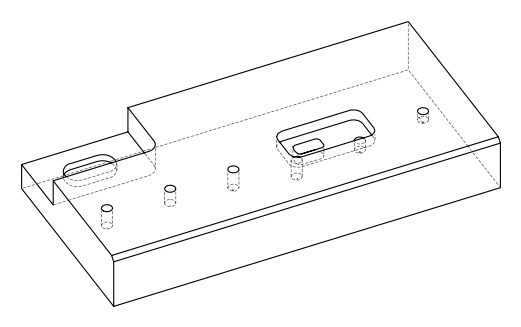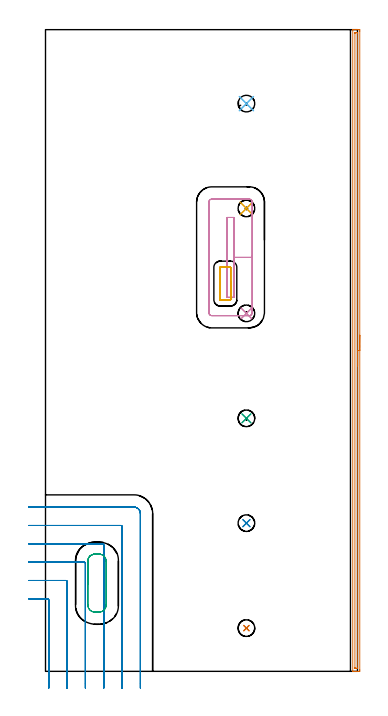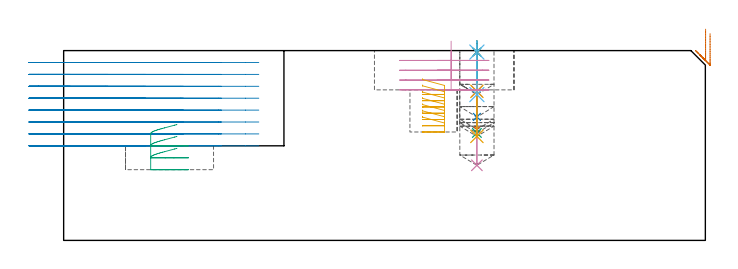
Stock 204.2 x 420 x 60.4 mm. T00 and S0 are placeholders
(PLAN: 17 operations, 4 tool changes, 26.8 min)
(1 SPOT_DRILL | STEP1POCKET | NXT0321_9005460120000 | 0.03 min | 1 mm3)
(2 SPOT_DRILL_1 | STEP1POCKET_1 | NXT0321_9005460120000 | 0.03 min | 4 mm3)
(3 SPOT_DRILL_2 | STEP1POCKET_2 | NXT0321_9005460120000 | 0.03 min | 0 mm3)
(4 SPOT_DRILL_3 | STEP1POCKET_3 | NXT0321_9005460120000 | 0.03 min | 1305 mm3)
(5 SPOT_DRILL_4 | STEP1POCKET_4 | NXT0321_9005460120000 | 0.03 min | 1305 mm3)
(6 SPOT_DRILL_5 | STEP1POCKET_5 | NXT0321_9005460120000 | 0.03 min | 2 mm3)
(7 DRILL_BLIND_HOLE_INTO_CENTER | STEP1POCKET | UGT0301_221 | 0.11 min | 2128 mm3)
(8 DRILL_BLIND_HOLE_INTO_CENTER_1 | STEP1POCKET_1 | UGT0301_221 | 0.09 min | 1755 mm3)
(9 DRILL_BLIND_HOLE_INTO_CENTER_2 | STEP1POCKET_2 | UGT0301_221 | 0.11 min | 2230 mm3)
(10 DRILL_BLIND_HOLE_INTO_CENTER_3 | STEP1POCKET_3 | UGT0301_221 | 0.11 min | 2102 mm3)
(11 DRILL_BLIND_HOLE_INTO_CENTER_4 | STEP1POCKET_4 | UGT0301_221 | 0.07 min | 1245 mm3)
(12 DRILL_BLIND_HOLE_INTO_CENTER_5 | STEP1POCKET_5 | UGT0301_221 | 0.07 min | 1097 mm3)
(13 AREA_MILL | FG_CHAMFER_SURFACE | UGT0205_001 | 6.89 min | 4443 mm3)
(14 MILL_CORNER_NOTCH_RECTANGULAR | CORNER_NOTCH_RECTANGULAR | UGT0201_008 | Follow Part, ap 4, ae 75% | 13.88 min | 244368 mm3)
(15 MILL_RECTANGULAR_POCKET | POCKET_RECTANGULAR_STRAIGHT | UGT0201_008 | Follow Part, ap 4, ae 75% | 0.88 min | 10457 mm3)
(16 MILL_RECTANGULAR_POCKET_1 | POCKET_RECTANGULAR_STRAIGHT_1 | UGT0201_008 | Follow Part, ap 4, ae 75% | 3.05 min | 47393 mm3)
(17 MILL_RECTANGULAR_POCKET_2 | POCKET_RECTANGULAR_STRAIGHT_2 | UGT0201_126 | Follow Part, ap 2, ae 75% | 1.36 min | 5714 mm3)
(TOOL NXT0321_9005460120000 | NC Spot Drill, 142deg, 12mm, Carbide, Uncoated | D12 PA142 FL30 Z2)
(TOOL UGT0301_221 | Twist Drill 10.9 mm | D10.9 PA118 FL92 Z2)
(TOOL UGT0205_001 | Chamfer Mill 20 x 3 x 45 deg. | D20 FL50 Z2)
(TOOL UGT0201_008 | End Mill 16 mm | D16 FL32 Z4)
(TOOL UGT0201_126 | Carbide End Mill 8.0 | D8 FL15 Z4)
(OP 1 SPOT_DRILL)
G17 G21 G94 G90
T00 M6
G54
G17 G0 G90 X131.5 Y28.3 S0 M3
G43 Z70.4 H0
G94 G81 G98 Z59.931 F250. R63.4
G80
M5
M2
(OP 2 SPOT_DRILL_1)
G17 G21 G94 G90
T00 M6
G54
G17 G0 G90 X131.5 Y97. S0 M3
G43 Z70.4 H0
G94 G81 G98 Z59.931 F250. R63.4
G80
M5
M2
(OP 3 SPOT_DRILL_2)
G17 G21 G94 G90
T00 M6
G54
G17 G0 G90 X131.5 Y165.6 S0 M3
G43 Z70.4 H0
G94 G81 G98 Z59.931 F250. R63.4
G80
M5
M2
(OP 4 SPOT_DRILL_3)
G17 G21 G94 G90
T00 M6
G54
G17 G0 G90 X131.5 Y234.3 S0 M3
G43 Z70.4 H0
G94 G81 G98 Z47.431 F250. R50.9
G80
M5
M2
(OP 5 SPOT_DRILL_4)
G17 G21 G94 G90
T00 M6
G54
G17 G0 G90 X131.5 Y303. S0 M3
G43 Z70.4 H0
G94 G81 G98 Z47.431 F250. R50.9
G80
M5
M2
(OP 6 SPOT_DRILL_5)
G17 G21 G94 G90
T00 M6
G54
G17 G0 G90 X131.5 Y371.6 S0 M3
G43 Z70.4 H0
G94 G81 G98 Z59.931 F250. R63.4
G80
M5
M2
(OP 7 DRILL_BLIND_HOLE_INTO_CENTER)
G17 G21 G94 G90
T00 M6
G54
G17 G0 G90 X131.5 Y28.3 S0 M3
G43 Z70.4 H0
G94 G81 G98 Z35.3 F250. R62.4
G80
M5
M2
(OP 8 DRILL_BLIND_HOLE_INTO_CENTER_1)
G17 G21 G94 G90
T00 M6
G54
G17 G0 G90 X131.5 Y97. S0 M3
G43 Z70.4 H0
G94 G81 G98 Z39.3 F250. R62.4
G80
M5
M2
(OP 9 DRILL_BLIND_HOLE_INTO_CENTER_2)
G17 G21 G94 G90
T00 M6
G54
G17 G0 G90 X131.5 Y165.6 S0 M3
G43 Z70.4 H0
G94 G81 G98 Z34.2 F250. R62.4
G80
M5
M2
(OP 10 DRILL_BLIND_HOLE_INTO_CENTER_3)
G17 G21 G94 G90
T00 M6
G54
G17 G0 G90 X131.5 Y234.3 S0 M3
G43 Z70.4 H0
G94 G81 G98 Z23.9 F250. R49.9
G80
M5
M2
(OP 11 DRILL_BLIND_HOLE_INTO_CENTER_4)
G17 G21 G94 G90
T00 M6
G54
G17 G0 G90 X131.5 Y303. S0 M3
G43 Z70.4 H0
G94 G81 G98 Z33.1 F250. R49.9
G80
M5
M2
(OP 12 DRILL_BLIND_HOLE_INTO_CENTER_5)
G17 G21 G94 G90
T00 M6
G54
G17 G0 G90 X131.5 Y371.6 S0 M3
G43 Z70.4 H0
G94 G81 G98 Z46.4 F250. R62.4
G80
M5
M2
(OP 13 AREA_MILL)
G17 G21 G94 G90
T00 M6
G54
G17 G0 G90 X205.7 Y220. S1061 M3
G43 Z70.4 H0
Z65.8
G94 G1 Y219.962 Z64.928 F250.
Y219.848 Z64.063
Y219.659 Z63.212
Y219.397 Z62.38
Y219.063 Z61.574
Y218.66 Z60.8
Y218.192 Z60.064
Y217.66 Z59.372
Y217.071 Z58.729
Y216.428 Z58.14
Y215.736 Z57.608
Y215. Z57.14
Y214.226 Z56.737
Y213.42 Z56.403
Y212.588 Z56.141
Y211.736 Z55.952
Y210.872 Z55.838
Y210. Z55.8
Y0.975
X205.699 Y0.612 Z55.801
X205.694 Y0.088 Z55.803
X205.691 Y0.008 Z55.805
X205.174 Y0. Z56.322
X204.895 Z56.601
X204.287 Z57.207
X203.729 Z57.768
X203.4 Z58.096
X202.842 Z58.654
X202.513 Z58.982
X201.856 Z59.643
X201.49 Z60.009
X201.131 Z60.36
X201.103 Y0.009 Z60.388
X201.1 Y0.165 Z60.4
Y419.835
X201.103 Y419.991 Z60.388
X201.131 Y420. Z60.36
X201.49 Z60.01
X201.856 Z59.643
X202.513 Z58.982
X203.729 Z57.768
X204.287 Z57.207
X204.895 Z56.601
X205.174 Y419.997 Z56.322
X205.691 Y419.992 Z55.805
X205.694 Y419.912 Z55.803
X205.699 Y419.388 Z55.801
X205.7 Y418.858 Z55.8
Y210.
X204.286 Z57.214
Y2.399
X204.284 Y2.175 Z57.216
X204.282 Y2.064 Z57.218
X204.279 Y2.017 Z57.221
X204.19 Y2.01 Z57.31
X203.793 Y2.002 Z57.707
X203.4 Y2. Z58.1
X202.908 Y2.001 Z58.592
X202.655 Y2.005 Z58.845
X202.553 Y2.01 Z58.947
X202.521 Y2.017 Z58.979
X202.519 Y2.064 Z58.981
X202.516 Y2.175 Z58.984
X202.514 Y2.397 Z58.986
Y417.601
X202.516 Y417.825 Z58.984
X202.518 Y417.936 Z58.982
X202.521 Y417.983 Z58.979
X202.611 Y417.99 Z58.89
X203.007 Y417.998 Z58.493
X203.4 Y418. Z58.1
X203.892 Y417.999 Z57.608
X204.145 Y417.995 Z57.355
X204.247 Y417.99 Z57.253
X204.279 Y417.983 Z57.221
X204.282 Y417.936 Z57.218
X204.284 Y417.825 Z57.216
X204.286 Y417.603 Z57.214
Y210.
Y209.128 Z57.252
Y208.264 Z57.366
Y207.412 Z57.555
Y206.58 Z57.817
Y205.774 Z58.151
Y205. Z58.554
Y204.264 Z59.023
Y203.572 Z59.554
Y202.929 Z60.143
Y202.34 Z60.786
Y201.808 Z61.478
Y201.34 Z62.214
Y200.937 Z62.988
Y200.603 Z63.794
Y200.341 Z64.626
Y200.152 Z65.478
Y200.038 Z66.343
Y200. Z67.214
G0 Z70.4
M5
M2
(OP 14 MILL_CORNER_NOTCH_RECTANGULAR)
G17 G21 G94 G90
T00 M6
G54
G17 G0 G90 X2.1 Y-11. S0 M3
G43 Z70.4 H0
Z56.612
G94 G1 Y-8. F250.
Y46.706 F500.
G3 X1.306 Y47.5 R0.8
G1 X-8.
X-11. F250.
G0 Z70.4
X14.1 Y-11.
Z56.612
G1 Y-8.
Y58.705 F500.
G3 X13.305 Y59.5 R0.8
G1 X-8.
X-11. F250.
G0 Z70.4
X26.1 Y-11.
Z56.612
G1 Y-8.
Y70.705 F500.
G3 X25.305 Y71.5 R0.8
G1 X-8.
X-11. F250.
G0 Z70.4
X38.1 Y-11.
Z56.612
G1 Y-8.
Y82.705 F500.
G3 X37.305 Y83.5 R0.8
G1 X-8.
X-11. F250.
G0 Z70.4
X50.1 Y-11.
Z56.612
G1 Y-8.
Y94.704 F500.
G3 X49.304 Y95.5 R0.8
G1 X-8.
X-11. F250.
G0 Z70.4
X62.1 Y-11.
Z56.612
G1 Y-8.
Y103.3 F500.
G3 X57.9 Y107.5 R4.2
G1 X-8.
X-11. F250.
G0 Z70.4
X2.1 Y-11.
Z52.825
G1 Y-8.
Y46.706 F500.
G3 X1.306 Y47.5 R0.8
G1 X-8.
X-11. F250.
G0 Z70.4
X14.1 Y-11.
Z52.825
G1 Y-8.
Y58.705 F500.
G3 X13.305 Y59.5 R0.8
G1 X-8.
X-11. F250.
G0 Z70.4
X26.1 Y-11.
Z52.825
G1 Y-8.
Y70.705 F500.
G3 X25.305 Y71.5 R0.8
G1 X-8.
X-11. F250.
G0 Z70.4
X38.1 Y-11.
Z52.825
G1 Y-8.
Y82.705 F500.
G3 X37.305 Y83.5 R0.8
G1 X-8.
X-11. F250.
G0 Z70.4
X50.1 Y-11.
Z52.825
G1 Y-8.
Y94.704 F500.
G3 X49.304 Y95.5 R0.8
G1 X-8.
X-11. F250.
G0 Z70.4
X62.1 Y-11.
Z52.825
G1 Y-8.
Y103.3 F500.
G3 X57.9 Y107.5 R4.2
G1 X-8.
X-11. F250.
G0 Z70.4
X2.1 Y-11.
Z49.037
G1 Y-8.
Y46.706 F500.
G3 X1.306 Y47.5 R0.8
G1 X-8.
X-11. F250.
G0 Z70.4
X14.1 Y-11.
Z49.037
G1 Y-8.
Y58.705 F500.
G3 X13.305 Y59.5 R0.8
G1 X-8.
X-11. F250.
G0 Z70.4
X26.1 Y-11.
Z49.037
G1 Y-8.
Y70.705 F500.
G3 X25.305 Y71.5 R0.8
G1 X-8.
X-11. F250.
G0 Z70.4
X38.1 Y-11.
Z49.037
G1 Y-8.
Y82.705 F500.
G3 X37.305 Y83.5 R0.8
G1 X-8.
X-11. F250.
G0 Z70.4
X50.1 Y-11.
Z49.037
G1 Y-8.
Y94.704 F500.
G3 X49.304 Y95.5 R0.8
G1 X-8.
X-11. F250.
G0 Z70.4
X62.1 Y-11.
Z49.037
G1 Y-8.
Y103.3 F500.
G3 X57.9 Y107.5 R4.2
G1 X-8.
X-11. F250.
G0 Z70.4
X2.1 Y-11.
Z45.25
G1 Y-8.
Y46.706 F500.
G3 X1.306 Y47.5 R0.8
G1 X-8.
X-11. F250.
G0 Z70.4
X14.1 Y-11.
Z45.25
G1 Y-8.
Y58.705 F500.
G3 X13.305 Y59.5 R0.8
G1 X-8.
X-11. F250.
G0 Z70.4
X26.1 Y-11.
Z45.25
G1 Y-8.
Y70.705 F500.
G3 X25.305 Y71.5 R0.8
G1 X-8.
X-11. F250.
G0 Z70.4
X38.1 Y-11.
Z45.25
G1 Y-8.
Y82.705 F500.
G3 X37.305 Y83.5 R0.8
G1 X-8.
X-11. F250.
G0 Z70.4
X50.1 Y-11.
Z45.25
G1 Y-8.
Y94.704 F500.
G3 X49.304 Y95.5 R0.8
G1 X-8.
X-11. F250.
G0 Z70.4
X62.1 Y-11.
Z45.25
G1 Y-8.
Y103.3 F500.
G3 X57.9 Y107.5 R4.2
G1 X-8.
X-11. F250.
G0 Z70.4
X2.1 Y-11.
Z41.462
G1 Y-8.
Y46.706 F500.
G3 X1.306 Y47.5 R0.8
G1 X-8.
X-11. F250.
G0 Z70.4
X14.1 Y-11.
Z41.462
G1 Y-8.
Y58.705 F500.
G3 X13.305 Y59.5 R0.8
G1 X-8.
X-11. F250.
G0 Z70.4
X26.1 Y-11.
Z41.462
G1 Y-8.
Y70.705 F500.
G3 X25.305 Y71.5 R0.8
G1 X-8.
X-11. F250.
G0 Z70.4
X38.1 Y-11.
Z41.462
G1 Y-8.
Y82.705 F500.
G3 X37.305 Y83.5 R0.8
G1 X-8.
X-11. F250.
G0 Z70.4
X50.1 Y-11.
Z41.462
G1 Y-8.
Y94.704 F500.
G3 X49.304 Y95.5 R0.8
G1 X-8.
X-11. F250.
G0 Z70.4
X62.1 Y-11.
Z41.462
G1 Y-8.
Y103.3 F500.
G3 X57.9 Y107.5 R4.2
G1 X-8.
X-11. F250.
G0 Z70.4
X2.1 Y-11.
Z37.675
G1 Y-8.
Y46.706 F500.
G3 X1.306 Y47.5 R0.8
G1 X-8.
X-11. F250.
G0 Z70.4
X14.1 Y-11.
Z37.675
G1 Y-8.
Y58.705 F500.
G3 X13.305 Y59.5 R0.8
G1 X-8.
X-11. F250.
G0 Z70.4
X26.1 Y-11.
Z37.675
G1 Y-8.
Y70.705 F500.
G3 X25.305 Y71.5 R0.8
G1 X-8.
X-11. F250.
G0 Z70.4
X38.1 Y-11.
Z37.675
G1 Y-8.
Y82.705 F500.
G3 X37.305 Y83.5 R0.8
G1 X-8.
X-11. F250.
G0 Z70.4
X50.1 Y-11.
Z37.675
G1 Y-8.
Y94.704 F500.
G3 X49.304 Y95.5 R0.8
G1 X-8.
X-11. F250.
G0 Z70.4
X62.1 Y-11.
Z37.675
G1 Y-8.
Y103.3 F500.
G3 X57.9 Y107.5 R4.2
G1 X-8.
X-11. F250.
G0 Z70.4
X2.1 Y-11.
Z33.887
G1 Y-8.
Y46.706 F500.
G3 X1.306 Y47.5 R0.8
G1 X-8.
X-11. F250.
G0 Z70.4
X14.1 Y-11.
Z33.887
G1 Y-8.
Y58.705 F500.
G3 X13.305 Y59.5 R0.8
G1 X-8.
X-11. F250.
G0 Z70.4
X26.1 Y-11.
Z33.887
G1 Y-8.
Y70.705 F500.
G3 X25.305 Y71.5 R0.8
G1 X-8.
X-11. F250.
G0 Z70.4
X38.1 Y-11.
Z33.887
G1 Y-8.
Y82.705 F500.
G3 X37.305 Y83.5 R0.8
G1 X-8.
X-11. F250.
G0 Z70.4
X50.1 Y-11.
Z33.887
G1 Y-8.
Y94.704 F500.
G3 X49.304 Y95.5 R0.8
G1 X-8.
X-11. F250.
G0 Z70.4
X62.1 Y-11.
Z33.887
G1 Y-8.
Y103.3 F500.
G3 X57.9 Y107.5 R4.2
G1 X-8.
X-11. F250.
G0 Z70.4
X2.1 Y-11.
Z30.1
G1 Y-8.
Y46.706 F500.
G3 X1.306 Y47.5 R0.8
G1 X-8.
X-11. F250.
G0 Z70.4
X14.1 Y-11.
Z30.1
G1 Y-8.
Y58.705 F500.
G3 X13.305 Y59.5 R0.8
G1 X-8.
X-11. F250.
G0 Z70.4
X26.1 Y-11.
Z30.1
G1 Y-8.
Y70.705 F500.
G3 X25.305 Y71.5 R0.8
G1 X-8.
X-11. F250.
G0 Z70.4
X38.1 Y-11.
Z30.1
G1 Y-8.
Y82.705 F500.
G3 X37.305 Y83.5 R0.8
G1 X-8.
X-11. F250.
G0 Z70.4
X50.1 Y-11.
Z30.1
G1 Y-8.
Y94.704 F500.
G3 X49.304 Y95.5 R0.8
G1 X-8.
X-11. F250.
G0 Z70.4
X62.1 Y-11.
Z30.1
G1 Y-8.
Y103.3 F500.
G3 X57.9 Y107.5 R4.2
G1 X-8.
X-11. F250.
G0 Z70.4
M5
M2
(OP 15 MILL_RECTANGULAR_POCKET)
G17 G21 G94 G90
T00 M6
G54
G17 G0 G90 X36.053 Y76.597 S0 M3
G43 Z70.4 H0
Z36.87
G94 G1 X35.878 Y76.639 Z36.822 F250.
X35.315 Y76.7 Z36.67
X32.085 Z35.805
X31.522 Y76.639 Z35.653
X30.971 Y76.509 Z35.501
X30.439 Y76.312 Z35.349
X29.936 Y76.052 Z35.197
X29.468 Y75.732 Z35.045
X29.044 Y75.356 Z34.894
X28.668 Y74.932 Z34.742
X28.348 Y74.464 Z34.59
X28.088 Y73.961 Z34.438
X27.891 Y73.429 Z34.286
X27.761 Y72.878 Z34.134
X27.7 Y72.315 Z33.983
Y57.75 Z30.08
Y43.4 F500.
G3 X32.3 Y38.8 R4.6
G1 X35.1
G3 X39.7 Y43.4 R4.6
G1 Y72.1
G3 X35.1 Y76.7 R4.6
G1 X32.3
G3 X27.7 Y72.1 R4.6
G1 Y57.75
Y56.75
G0 X36.053 Y76.597 Z33.08
G1 X35.878 Y76.639 Z33.032 F250.
X35.315 Y76.7 Z32.88
X32.085 Z32.015
X31.522 Y76.639 Z31.863
X30.971 Y76.509 Z31.711
X30.439 Y76.312 Z31.559
X29.936 Y76.052 Z31.407
X29.468 Y75.732 Z31.255
X29.044 Y75.356 Z31.104
X28.668 Y74.932 Z30.952
X28.348 Y74.464 Z30.8
X28.088 Y73.961 Z30.648
X27.891 Y73.429 Z30.496
X27.761 Y72.878 Z30.344
X27.7 Y72.315 Z30.193
Y57.75 Z26.29
Y43.4 F500.
G3 X32.3 Y38.8 R4.6
G1 X35.1
G3 X39.7 Y43.4 R4.6
G1 Y72.1
G3 X35.1 Y76.7 R4.6
G1 X32.3
G3 X27.7 Y72.1 R4.6
G1 Y57.75
Y56.75
G0 X36.053 Y76.597 Z29.29
G1 X35.878 Y76.639 Z29.242 F250.
X35.315 Y76.7 Z29.09
X32.085 Z28.225
X31.522 Y76.639 Z28.073
X30.971 Y76.509 Z27.921
X30.439 Y76.312 Z27.769
X29.936 Y76.052 Z27.617
X29.468 Y75.732 Z27.465
X29.044 Y75.356 Z27.314
X28.668 Y74.932 Z27.162
X28.348 Y74.464 Z27.01
X28.088 Y73.961 Z26.858
X27.891 Y73.429 Z26.706
X27.761 Y72.878 Z26.554
X27.7 Y72.315 Z26.403
Y57.75 Z22.5
Y43.4 F500.
G3 X32.3 Y38.8 R4.6
G1 X35.1
G3 X39.7 Y43.4 R4.6
G1 Y72.1
G3 X35.1 Y76.7 R4.6
G1 X32.3
G3 X27.7 Y72.1 R4.6
G1 Y57.75
Y56.75
G0 Z70.4
M5
M2
(OP 16 MILL_RECTANGULAR_POCKET_1)
G17 G21 G94 G90
T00 M6
G54
G17 G0 G90 X123.3 Y248.091 S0 M3
G43 Z70.4 H0
Z63.4
G94 G1 Y270.95 Z57.275 F250.
Y297.1 F500.
X118.9
Y244.8
X123.3
Y270.95
X135.3
Y307.1
G3 X133.3 Y309.1 R2.
G1 X108.9
G3 X106.9 Y307.1 R2.
G1 Y234.8
G3 X108.9 Y232.8 R2.
G1 X133.3
G3 X135.3 Y234.8 R2.
G1 Y270.95
Y271.95
G0 X123.3 Y248.091 Z60.275
G1 Y270.95 Z54.15 F250.
Y297.1 F500.
X118.9
Y244.8
X123.3
Y270.95
X135.3
Y307.1
G3 X133.3 Y309.1 R2.
G1 X108.9
G3 X106.9 Y307.1 R2.
G1 Y234.8
G3 X108.9 Y232.8 R2.
G1 X133.3
G3 X135.3 Y234.8 R2.
G1 Y270.95
Y271.95
G0 X123.3 Y248.091 Z57.15
G1 Y270.95 Z51.025 F250.
Y297.1 F500.
X118.9
Y244.8
X123.3
Y270.95
X135.3
Y307.1
G3 X133.3 Y309.1 R2.
G1 X108.9
G3 X106.9 Y307.1 R2.
G1 Y234.8
G3 X108.9 Y232.8 R2.
G1 X133.3
G3 X135.3 Y234.8 R2.
G1 Y270.95
Y271.95
G0 X123.3 Y248.091 Z54.025
G1 Y270.95 Z47.9 F250.
Y297.1 F500.
X118.9
Y244.8
X123.3
Y270.95
X135.3
Y307.1
G3 X133.3 Y309.1 R2.
G1 X108.9
G3 X106.9 Y307.1 R2.
G1 Y234.8
G3 X108.9 Y232.8 R2.
G1 X133.3
G3 X135.3 Y234.8 R2.
G1 Y270.95
Y271.95
G0 Z70.4
M5
M2
(OP 17 MILL_RECTANGULAR_POCKET_2)
G17 G21 G94 G90
T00 M6
G54
G17 G0 G90 X114.2 Y244.106 S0 M3
G43 Z70.4 H0
Z51.446
G94 G1 Y243.168 Z51.195 F250.
X114.226 Y243.126 Z51.182
X114.268 Y243.1 Z51.168
X121.132 Z49.329
X121.174 Y243.126 Z49.316
X121.2 Y243.168 Z49.303
Y243.2 Z49.294
Y253.8 Z46.454
Y264.4 F500.
X121.195 Y264.455
X121.155 Y264.495
X121.1 Y264.5
X114.3
X114.245 Y264.495
X114.205 Y264.455
X114.2 Y264.4
Y243.2
X114.205 Y243.145
X114.245 Y243.105
X114.3 Y243.1
X121.1
X121.155 Y243.105
X121.195 Y243.145
X121.2 Y243.2
Y253.8
Y254.8
G0 X114.2 Y244.106 Z49.454
G1 Y243.168 Z49.203 F250.
X114.226 Y243.126 Z49.189
X114.268 Y243.1 Z49.176
X121.132 Z47.337
X121.174 Y243.126 Z47.324
X121.2 Y243.168 Z47.31
Y243.2 Z47.302
Y253.8 Z44.462
Y264.4 F500.
X121.195 Y264.455
X121.155 Y264.495
X121.1 Y264.5
X114.3
X114.245 Y264.495
X114.205 Y264.455
X114.2 Y264.4
Y243.2
X114.205 Y243.145
X114.245 Y243.105
X114.3 Y243.1
X121.1
X121.155 Y243.105
X121.195 Y243.145
X121.2 Y243.2
Y253.8
Y254.8
G0 X114.2 Y244.106 Z47.462
G1 Y243.168 Z47.21 F250.
X114.226 Y243.126 Z47.197
X114.268 Y243.1 Z47.184
X121.132 Z45.345
X121.174 Y243.126 Z45.331
X121.2 Y243.168 Z45.318
Y243.2 Z45.309
Y253.8 Z42.469
Y264.4 F500.
X121.195 Y264.455
X121.155 Y264.495
X121.1 Y264.5
X114.3
X114.245 Y264.495
X114.205 Y264.455
X114.2 Y264.4
Y243.2
X114.205 Y243.145
X114.245 Y243.105
X114.3 Y243.1
X121.1
X121.155 Y243.105
X121.195 Y243.145
X121.2 Y243.2
Y253.8
Y254.8
G0 X114.2 Y244.106 Z45.469
G1 Y243.168 Z45.218 F250.
X114.226 Y243.126 Z45.205
X114.268 Y243.1 Z45.191
X121.132 Z43.352
X121.174 Y243.126 Z43.339
X121.2 Y243.168 Z43.326
Y243.2 Z43.317
Y253.8 Z40.477
Y264.4 F500.
X121.195 Y264.455
X121.155 Y264.495
X121.1 Y264.5
X114.3
X114.245 Y264.495
X114.205 Y264.455
X114.2 Y264.4
Y243.2
X114.205 Y243.145
X114.245 Y243.105
X114.3 Y243.1
X121.1
X121.155 Y243.105
X121.195 Y243.145
X121.2 Y243.2
Y253.8
Y254.8
G0 X114.2 Y244.106 Z43.477
G1 Y243.168 Z43.226 F250.
X114.226 Y243.126 Z43.212
X114.268 Y243.1 Z43.199
X121.132 Z41.36
X121.174 Y243.126 Z41.347
X121.2 Y243.168 Z41.333
Y243.2 Z41.325
Y253.8 Z38.485
Y264.4 F500.
X121.195 Y264.455
X121.155 Y264.495
X121.1 Y264.5
X114.3
X114.245 Y264.495
X114.205 Y264.455
X114.2 Y264.4
Y243.2
X114.205 Y243.145
X114.245 Y243.105
X114.3 Y243.1
X121.1
X121.155 Y243.105
X121.195 Y243.145
X121.2 Y243.2
Y253.8
Y254.8
G0 X114.2 Y244.106 Z41.485
G1 Y243.168 Z41.233 F250.
X114.226 Y243.126 Z41.22
X114.268 Y243.1 Z41.207
X121.132 Z39.368
X121.174 Y243.126 Z39.354
X121.2 Y243.168 Z39.341
Y243.2 Z39.333
Y253.8 Z36.492
Y264.4 F500.
X121.195 Y264.455
X121.155 Y264.495
X121.1 Y264.5
X114.3
X114.245 Y264.495
X114.205 Y264.455
X114.2 Y264.4
Y243.2
X114.205 Y243.145
X114.245 Y243.105
X114.3 Y243.1
X121.1
X121.155 Y243.105
X121.195 Y243.145
X121.2 Y243.2
Y253.8
Y254.8
G0 X114.2 Y244.106 Z39.492
G1 Y243.168 Z39.241 F250.
X114.226 Y243.126 Z39.228
X114.268 Y243.1 Z39.215
X121.132 Z37.375
X121.174 Y243.126 Z37.362
X121.2 Y243.168 Z37.349
Y243.2 Z37.34
Y253.8 Z34.5
Y264.4 F500.
X121.195 Y264.455
X121.155 Y264.495
X121.1 Y264.5
X114.3
X114.245 Y264.495
X114.205 Y264.455
X114.2 Y264.4
Y243.2
X114.205 Y243.145
X114.245 Y243.105
X114.3 Y243.1
X121.1
X121.155 Y243.105
X121.195 Y243.145
X121.2 Y243.2
Y253.8
Y254.8
G0 Z70.4
M5
M2
